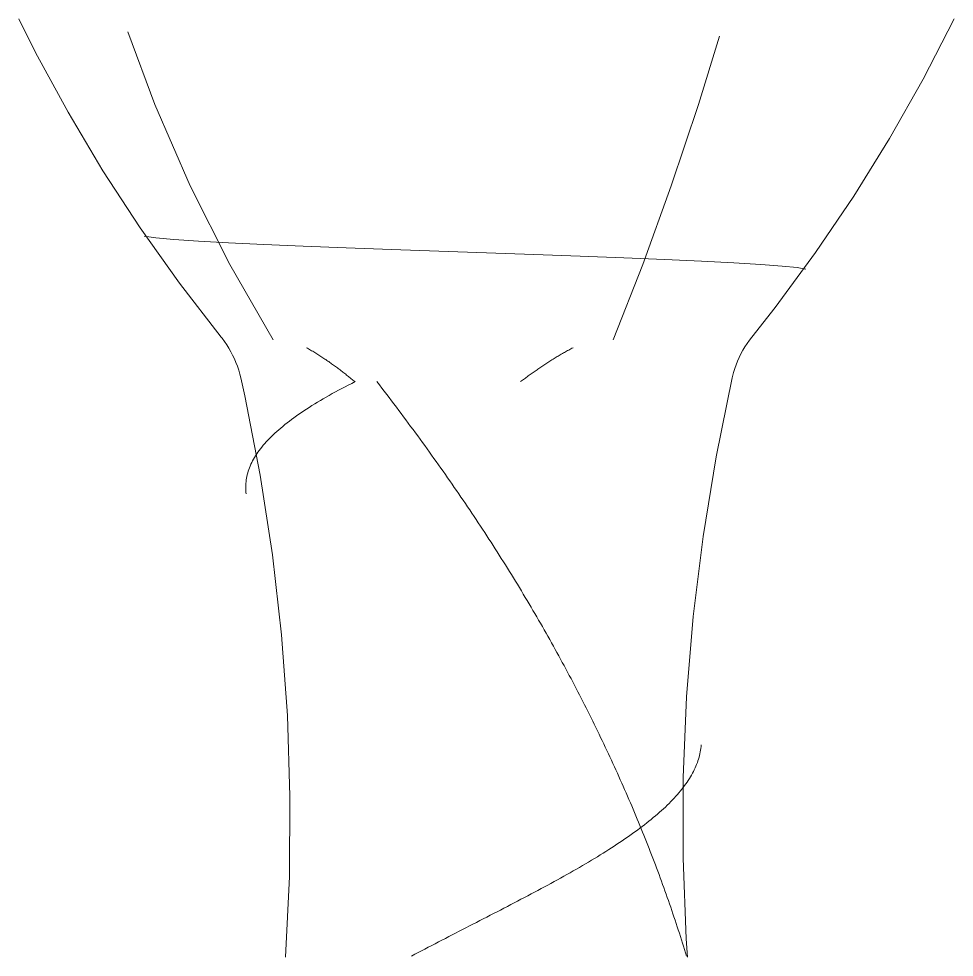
# Model space of a CAD drawing. Header units: inches. Extents: x 21386 to 98546, y -290 to 853.
# Drawn here: x 98527.69 to 98546.31, y 101.31 to 120 of the extents above; entities that cross this region are included whole.
import ezdxf

# ---------------------------------------------------------------- set-up
doc = ezdxf.new("R2010")
doc.units = ezdxf.units.IN
doc.header["$MEASUREMENT"] = 0
doc.layers.add('Q-SPCQ', color=91, linetype='Continuous', lineweight=13)

# ---------------------------------------------------------------- blocks, each defined once
blk = doc.blocks.new('FP_168-Building Section - East_West looking South')
at = {"layer": 'Q-SPCQ', "color": 8, "lineweight": 9, "flags": 128}
for points in [[(-24960.607, 101.312), (-24960.53, 102.917), (-24960.519, 104.523), (-24960.571, 106.128), (-24960.688, 107.73), (-24960.868, 109.325), (-24961.112, 110.913), (-24961.42, 112.489), (-24961.499, 112.849)], [(-24951.714, 112.849), (-24952.036, 111.275), (-24952.295, 109.69), (-24952.49, 108.096), (-24952.621, 106.496), (-24952.688, 104.891), (-24952.691, 103.285), (-24952.63, 101.68), (-24952.607, 101.312)]]:
    blk.add_lwpolyline(points, dxfattribs=at)
blk = doc.blocks.new('FP_169-Building Section - East_West looking South')
at = {"layer": 'Q-SPCQ', "color": 8, "lineweight": 9}
for p, q in [((-24959.357, 112.706), (-24959.422, 112.672)), ((-24959.29, 112.74), (-24959.357, 112.706)), ((-24959.223, 112.774), (-24959.29, 112.74)), ((-24958.787, 112.774), (-24958.738, 112.711)), ((-24958.738, 112.711), (-24958.69, 112.647)), ((-24959.737, 112.501), (-24959.797, 112.467)), ((-24959.676, 112.535), (-24959.737, 112.501)), ((-24959.614, 112.569), (-24959.676, 112.535)), ((-24959.551, 112.604), (-24959.614, 112.569)), ((-24959.487, 112.638), (-24959.551, 112.604)), ((-24959.422, 112.672), (-24959.487, 112.638)), ((-24958.69, 112.647), (-24958.641, 112.584)), ((-24958.641, 112.584), (-24958.593, 112.52)), ((-24958.593, 112.52), (-24958.545, 112.457)), ((-24960.027, 112.33), (-24960.082, 112.296)), ((-24959.971, 112.364), (-24960.027, 112.33)), ((-24959.914, 112.398), (-24959.971, 112.364)), ((-24959.856, 112.433), (-24959.914, 112.398)), ((-24959.797, 112.467), (-24959.856, 112.433)), ((-24958.545, 112.457), (-24958.497, 112.393)), ((-24958.497, 112.393), (-24958.449, 112.33)), ((-24958.449, 112.33), (-24958.401, 112.266)), ((-24960.292, 112.159), (-24960.342, 112.124)), ((-24960.241, 112.193), (-24960.292, 112.159)), ((-24960.189, 112.227), (-24960.241, 112.193)), ((-24960.136, 112.261), (-24960.189, 112.227)), ((-24960.082, 112.296), (-24960.136, 112.261)), ((-24958.401, 112.266), (-24958.353, 112.202)), ((-24958.353, 112.202), (-24958.305, 112.139)), ((-24958.305, 112.139), (-24958.258, 112.075)), ((-24960.575, 111.953), (-24960.619, 111.919)), ((-24960.531, 111.987), (-24960.575, 111.953)), ((-24960.485, 112.022), (-24960.531, 111.987)), ((-24960.439, 112.056), (-24960.485, 112.022)), ((-24960.391, 112.09), (-24960.439, 112.056)), ((-24960.342, 112.124), (-24960.391, 112.09)), ((-24958.258, 112.075), (-24958.21, 112.011)), ((-24958.21, 112.011), (-24958.163, 111.948)), ((-24958.163, 111.948), (-24958.116, 111.884)), ((-24960.781, 111.781), (-24960.818, 111.747)), ((-24960.742, 111.816), (-24960.781, 111.781)), ((-24960.702, 111.85), (-24960.742, 111.816)), ((-24960.661, 111.884), (-24960.702, 111.85)), ((-24960.619, 111.919), (-24960.661, 111.884)), ((-24958.116, 111.884), (-24958.069, 111.82)), ((-24958.069, 111.82), (-24958.022, 111.756)), ((-24958.022, 111.756), (-24957.975, 111.692)), ((-24960.99, 111.575), (-24961.02, 111.541)), ((-24960.958, 111.61), (-24960.99, 111.575)), ((-24960.925, 111.644), (-24960.958, 111.61)), ((-24960.89, 111.678), (-24960.925, 111.644)), ((-24960.855, 111.713), (-24960.89, 111.678)), ((-24960.818, 111.747), (-24960.855, 111.713)), ((-24957.975, 111.692), (-24957.929, 111.629)), ((-24957.929, 111.629), (-24957.882, 111.565)), ((-24957.882, 111.565), (-24957.836, 111.501)), ((-24961.131, 111.403), (-24961.156, 111.369)), ((-24961.105, 111.438), (-24961.131, 111.403)), ((-24961.078, 111.472), (-24961.105, 111.438)), ((-24961.05, 111.507), (-24961.078, 111.472)), ((-24961.02, 111.541), (-24961.05, 111.507)), ((-24957.836, 111.501), (-24957.79, 111.437)), ((-24957.79, 111.437), (-24957.744, 111.373)), ((-24961.262, 111.197), (-24961.28, 111.162)), ((-24961.243, 111.231), (-24961.262, 111.197)), ((-24961.223, 111.266), (-24961.243, 111.231)), ((-24961.202, 111.3), (-24961.223, 111.266)), ((-24961.18, 111.335), (-24961.202, 111.3)), ((-24961.156, 111.369), (-24961.18, 111.335)), ((-24957.744, 111.373), (-24957.698, 111.309)), ((-24957.698, 111.309), (-24957.652, 111.245)), ((-24957.652, 111.245), (-24957.606, 111.181)), ((-24961.338, 111.025), (-24961.35, 110.99)), ((-24961.325, 111.059), (-24961.338, 111.025)), ((-24961.311, 111.094), (-24961.325, 111.059)), ((-24961.296, 111.128), (-24961.311, 111.094)), ((-24961.28, 111.162), (-24961.296, 111.128)), ((-24957.606, 111.181), (-24957.561, 111.117)), ((-24957.561, 111.117), (-24957.516, 111.053)), ((-24957.516, 111.053), (-24957.47, 110.989)), ((-24961.39, 110.818), (-24961.394, 110.783)), ((-24961.384, 110.852), (-24961.39, 110.818)), ((-24961.377, 110.887), (-24961.384, 110.852)), ((-24961.369, 110.921), (-24961.377, 110.887)), ((-24961.36, 110.956), (-24961.369, 110.921)), ((-24961.35, 110.99), (-24961.36, 110.956)), ((-24957.47, 110.989), (-24957.425, 110.925)), ((-24957.425, 110.925), (-24957.38, 110.861)), ((-24957.38, 110.861), (-24957.336, 110.797)), ((-24961.399, 110.714), (-24961.4, 110.68)), ((-24961.4, 110.68), (-24961.4, 110.645)), ((-24961.4, 110.645), (-24961.398, 110.611)), ((-24961.397, 110.749), (-24961.399, 110.714)), ((-24961.394, 110.783), (-24961.397, 110.749)), ((-24957.336, 110.797), (-24957.291, 110.733)), ((-24957.291, 110.733), (-24957.247, 110.669)), ((-24957.247, 110.669), (-24957.202, 110.605)), ((-24961.398, 110.611), (-24961.395, 110.576)), ((-24961.395, 110.576), (-24961.391, 110.542)), ((-24957.202, 110.605), (-24957.158, 110.54)), ((-24957.158, 110.54), (-24957.114, 110.476)), ((-24957.114, 110.476), (-24957.071, 110.412)), ((-24957.071, 110.412), (-24957.027, 110.348)), ((-24957.027, 110.348), (-24956.984, 110.284)), ((-24956.984, 110.284), (-24956.94, 110.219)), ((-24956.94, 110.219), (-24956.897, 110.155)), ((-24956.897, 110.155), (-24956.854, 110.091)), ((-24956.854, 110.091), (-24956.811, 110.027)), ((-24956.811, 110.027), (-24956.769, 109.962)), ((-24956.769, 109.962), (-24956.726, 109.898)), ((-24956.726, 109.898), (-24956.684, 109.834)), ((-24956.684, 109.834), (-24956.642, 109.769)), ((-24956.642, 109.769), (-24956.6, 109.705)), ((-24956.6, 109.705), (-24956.558, 109.64)), ((-24956.558, 109.64), (-24956.516, 109.576)), ((-24956.516, 109.576), (-24956.475, 109.512)), ((-24956.475, 109.512), (-24956.433, 109.447)), ((-24956.433, 109.447), (-24956.392, 109.383)), ((-24956.392, 109.383), (-24956.351, 109.318)), ((-24956.351, 109.318), (-24956.311, 109.254)), ((-24956.311, 109.254), (-24956.27, 109.189)), ((-24956.27, 109.189), (-24956.229, 109.125)), ((-24956.229, 109.125), (-24956.189, 109.06)), ((-24956.189, 109.06), (-24956.149, 108.996)), ((-24956.149, 108.996), (-24956.109, 108.931)), ((-24956.109, 108.931), (-24956.069, 108.867)), ((-24956.069, 108.867), (-24956.03, 108.802)), ((-24956.03, 108.802), (-24955.99, 108.738)), ((-24955.99, 108.738), (-24955.951, 108.673)), ((-24955.951, 108.673), (-24955.912, 108.608)), ((-24955.912, 108.608), (-24955.873, 108.544)), ((-24955.873, 108.544), (-24955.834, 108.479)), ((-24955.834, 108.479), (-24955.796, 108.414)), ((-24955.796, 108.414), (-24955.757, 108.35)), ((-24955.757, 108.35), (-24955.719, 108.285)), ((-24955.719, 108.285), (-24955.681, 108.22)), ((-24955.681, 108.22), (-24955.643, 108.156)), ((-24955.643, 108.156), (-24955.606, 108.091)), ((-24955.606, 108.091), (-24955.568, 108.026)), ((-24955.568, 108.026), (-24955.531, 107.962)), ((-24955.531, 107.962), (-24955.494, 107.897)), ((-24955.494, 107.897), (-24955.457, 107.832)), ((-24955.457, 107.832), (-24955.42, 107.767)), ((-24955.42, 107.767), (-24955.383, 107.703)), ((-24955.383, 107.703), (-24955.347, 107.638)), ((-24955.347, 107.638), (-24955.31, 107.573)), ((-24955.31, 107.573), (-24955.274, 107.508)), ((-24955.274, 107.508), (-24955.238, 107.443)), ((-24955.238, 107.443), (-24955.203, 107.379)), ((-24955.203, 107.379), (-24955.167, 107.314)), ((-24955.167, 107.314), (-24955.132, 107.249)), ((-24955.132, 107.249), (-24955.096, 107.184)), ((-24955.096, 107.184), (-24955.061, 107.119)), ((-24955.061, 107.119), (-24955.026, 107.054)), ((-24955.026, 107.054), (-24954.992, 106.99)), ((-24954.992, 106.99), (-24954.957, 106.925)), ((-24954.957, 106.925), (-24954.923, 106.86)), ((-24954.923, 106.86), (-24954.888, 106.795)), ((-24954.888, 106.795), (-24954.854, 106.73)), ((-24954.854, 106.73), (-24954.821, 106.665)), ((-24954.821, 106.665), (-24954.787, 106.6)), ((-24954.787, 106.6), (-24954.753, 106.535)), ((-24954.753, 106.535), (-24954.72, 106.47)), ((-24954.72, 106.47), (-24954.687, 106.406)), ((-24954.687, 106.406), (-24954.654, 106.341)), ((-24954.654, 106.341), (-24954.621, 106.276)), ((-24954.621, 106.276), (-24954.588, 106.211)), ((-24954.588, 106.211), (-24954.556, 106.146)), ((-24954.556, 106.146), (-24954.523, 106.081)), ((-24954.523, 106.081), (-24954.491, 106.016)), ((-24954.491, 106.016), (-24954.459, 105.951)), ((-24954.459, 105.951), (-24954.427, 105.886)), ((-24954.427, 105.886), (-24954.396, 105.821)), ((-24954.396, 105.821), (-24954.364, 105.756)), ((-24954.364, 105.756), (-24954.333, 105.691)), ((-24954.333, 105.691), (-24954.302, 105.626)), ((-24954.302, 105.626), (-24954.271, 105.561)), ((-24954.271, 105.561), (-24954.24, 105.496)), ((-24954.24, 105.496), (-24954.21, 105.431)), ((-24954.21, 105.431), (-24954.179, 105.366)), ((-24952.349, 105.401), (-24952.356, 105.365)), ((-24952.343, 105.436), (-24952.349, 105.401)), ((-24952.338, 105.471), (-24952.343, 105.436)), ((-24952.334, 105.507), (-24952.338, 105.471)), ((-24952.331, 105.542), (-24952.334, 105.507)), ((-24954.179, 105.366), (-24954.149, 105.301)), ((-24954.149, 105.301), (-24954.119, 105.236)), ((-24954.119, 105.236), (-24954.089, 105.171)), ((-24952.396, 105.224), (-24952.408, 105.189)), ((-24952.384, 105.259), (-24952.396, 105.224)), ((-24952.374, 105.295), (-24952.384, 105.259)), ((-24952.365, 105.33), (-24952.374, 105.295)), ((-24952.356, 105.365), (-24952.365, 105.33)), ((-24954.089, 105.171), (-24954.059, 105.106)), ((-24954.059, 105.106), (-24954.029, 105.041)), ((-24954.029, 105.041), (-24954, 104.976)), ((-24952.469, 105.047), (-24952.486, 105.012)), ((-24952.452, 105.083), (-24952.469, 105.047)), ((-24952.436, 105.118), (-24952.452, 105.083)), ((-24952.422, 105.153), (-24952.436, 105.118)), ((-24952.408, 105.189), (-24952.422, 105.153)), ((-24954, 104.976), (-24953.971, 104.911)), ((-24953.971, 104.911), (-24953.942, 104.846)), ((-24953.942, 104.846), (-24953.913, 104.781)), ((-24952.567, 104.87), (-24952.59, 104.835)), ((-24952.545, 104.906), (-24952.567, 104.87)), ((-24952.525, 104.941), (-24952.545, 104.906)), ((-24952.505, 104.976), (-24952.525, 104.941)), ((-24952.486, 105.012), (-24952.505, 104.976)), ((-24953.913, 104.781), (-24953.884, 104.716)), ((-24953.884, 104.716), (-24953.855, 104.651)), ((-24953.855, 104.651), (-24953.827, 104.586)), ((-24952.718, 104.658), (-24952.746, 104.623)), ((-24952.69, 104.694), (-24952.718, 104.658)), ((-24952.664, 104.729), (-24952.69, 104.694)), ((-24952.638, 104.764), (-24952.664, 104.729)), ((-24952.613, 104.8), (-24952.638, 104.764)), ((-24952.59, 104.835), (-24952.613, 104.8)), ((-24953.827, 104.586), (-24953.799, 104.521)), ((-24953.799, 104.521), (-24953.77, 104.456)), ((-24952.87, 104.481), (-24952.903, 104.446)), ((-24952.838, 104.517), (-24952.87, 104.481)), ((-24952.806, 104.552), (-24952.838, 104.517)), ((-24952.776, 104.587), (-24952.806, 104.552)), ((-24952.746, 104.623), (-24952.776, 104.587)), ((-24953.77, 104.456), (-24953.742, 104.39)), ((-24953.742, 104.39), (-24953.715, 104.325)), ((-24953.715, 104.325), (-24953.687, 104.26)), ((-24953.045, 104.304), (-24953.083, 104.269)), ((-24953.008, 104.34), (-24953.045, 104.304)), ((-24952.972, 104.375), (-24953.008, 104.34)), ((-24952.937, 104.411), (-24952.972, 104.375)), ((-24952.903, 104.446), (-24952.937, 104.411)), ((-24953.687, 104.26), (-24953.66, 104.195)), ((-24953.66, 104.195), (-24953.632, 104.13)), ((-24953.632, 104.13), (-24953.605, 104.065)), ((-24953.285, 104.092), (-24953.327, 104.057)), ((-24953.243, 104.128), (-24953.285, 104.092)), ((-24953.201, 104.163), (-24953.243, 104.128)), ((-24953.161, 104.198), (-24953.201, 104.163)), ((-24953.122, 104.234), (-24953.161, 104.198)), ((-24953.083, 104.269), (-24953.122, 104.234)), ((-24953.605, 104.065), (-24953.578, 104)), ((-24953.578, 104), (-24953.552, 103.935)), ((-24953.507, 103.915), (-24953.554, 103.88)), ((-24953.552, 103.935), (-24953.525, 103.87)), ((-24953.461, 103.951), (-24953.507, 103.915)), ((-24953.416, 103.986), (-24953.461, 103.951)), ((-24953.371, 104.022), (-24953.416, 103.986)), ((-24953.327, 104.057), (-24953.371, 104.022)), ((-24953.749, 103.739), (-24953.799, 103.703)), ((-24953.699, 103.774), (-24953.749, 103.739)), ((-24953.65, 103.809), (-24953.699, 103.774)), ((-24953.601, 103.845), (-24953.65, 103.809)), ((-24953.554, 103.88), (-24953.601, 103.845)), ((-24953.525, 103.87), (-24953.499, 103.805)), ((-24953.499, 103.805), (-24953.473, 103.74)), ((-24953.473, 103.74), (-24953.446, 103.675)), ((-24954.008, 103.562), (-24954.062, 103.526)), ((-24953.955, 103.597), (-24954.008, 103.562)), ((-24953.902, 103.632), (-24953.955, 103.597)), ((-24953.85, 103.668), (-24953.902, 103.632)), ((-24953.799, 103.703), (-24953.85, 103.668)), ((-24953.446, 103.675), (-24953.421, 103.61)), ((-24953.421, 103.61), (-24953.395, 103.545)), ((-24953.395, 103.545), (-24953.369, 103.48)), ((-24954.341, 103.349), (-24954.399, 103.314)), ((-24954.284, 103.385), (-24954.341, 103.349)), ((-24954.228, 103.42), (-24954.284, 103.385)), ((-24954.172, 103.456), (-24954.228, 103.42)), ((-24954.117, 103.491), (-24954.172, 103.456)), ((-24954.062, 103.526), (-24954.117, 103.491)), ((-24953.369, 103.48), (-24953.344, 103.415)), ((-24953.344, 103.415), (-24953.319, 103.35)), ((-24953.319, 103.35), (-24953.294, 103.285)), ((-24954.635, 103.173), (-24954.695, 103.137)), ((-24954.575, 103.208), (-24954.635, 103.173)), ((-24954.516, 103.243), (-24954.575, 103.208)), ((-24954.457, 103.279), (-24954.516, 103.243)), ((-24954.399, 103.314), (-24954.457, 103.279)), ((-24953.294, 103.285), (-24953.269, 103.22)), ((-24953.269, 103.22), (-24953.244, 103.155)), ((-24954.941, 102.996), (-24955.004, 102.96)), ((-24954.879, 103.031), (-24954.941, 102.996)), ((-24954.817, 103.067), (-24954.879, 103.031)), ((-24954.756, 103.102), (-24954.817, 103.067)), ((-24954.695, 103.137), (-24954.756, 103.102)), ((-24953.244, 103.155), (-24953.22, 103.09)), ((-24953.22, 103.09), (-24953.195, 103.025)), ((-24953.195, 103.025), (-24953.171, 102.96)), ((-24955.323, 102.784), (-24955.388, 102.748)), ((-24955.258, 102.819), (-24955.323, 102.784)), ((-24955.194, 102.854), (-24955.258, 102.819)), ((-24955.13, 102.89), (-24955.194, 102.854)), ((-24955.067, 102.925), (-24955.13, 102.89)), ((-24955.004, 102.96), (-24955.067, 102.925)), ((-24953.171, 102.96), (-24953.147, 102.895)), ((-24953.147, 102.895), (-24953.123, 102.829)), ((-24953.123, 102.829), (-24953.1, 102.764)), ((-24955.651, 102.607), (-24955.718, 102.572)), ((-24955.585, 102.642), (-24955.651, 102.607)), ((-24955.519, 102.678), (-24955.585, 102.642)), ((-24955.453, 102.713), (-24955.519, 102.678)), ((-24955.388, 102.748), (-24955.453, 102.713)), ((-24953.1, 102.764), (-24953.076, 102.699)), ((-24953.076, 102.699), (-24953.053, 102.634)), ((-24953.053, 102.634), (-24953.03, 102.569)), ((-24955.986, 102.43), (-24956.054, 102.395)), ((-24955.919, 102.466), (-24955.986, 102.43)), ((-24955.852, 102.501), (-24955.919, 102.466)), ((-24955.785, 102.536), (-24955.852, 102.501)), ((-24955.718, 102.572), (-24955.785, 102.536)), ((-24953.03, 102.569), (-24953.007, 102.504)), ((-24953.007, 102.504), (-24952.984, 102.439)), ((-24952.984, 102.439), (-24952.961, 102.374)), ((-24956.327, 102.253), (-24956.395, 102.218)), ((-24956.258, 102.289), (-24956.327, 102.253)), ((-24956.19, 102.324), (-24956.258, 102.289)), ((-24956.122, 102.36), (-24956.19, 102.324)), ((-24956.054, 102.395), (-24956.122, 102.36)), ((-24952.961, 102.374), (-24952.939, 102.309)), ((-24952.939, 102.309), (-24952.917, 102.244)), ((-24952.917, 102.244), (-24952.895, 102.179)), ((-24956.739, 102.041), (-24956.807, 102.006)), ((-24956.67, 102.077), (-24956.739, 102.041)), ((-24956.601, 102.112), (-24956.67, 102.077)), ((-24956.532, 102.147), (-24956.601, 102.112)), ((-24956.464, 102.183), (-24956.532, 102.147)), ((-24956.395, 102.218), (-24956.464, 102.183)), ((-24952.895, 102.179), (-24952.873, 102.115)), ((-24952.873, 102.115), (-24952.851, 102.05)), ((-24952.851, 102.05), (-24952.83, 101.985)), ((-24957.083, 101.865), (-24957.151, 101.83)), ((-24957.014, 101.9), (-24957.083, 101.865)), ((-24956.945, 101.936), (-24957.014, 101.9)), ((-24956.876, 101.971), (-24956.945, 101.936)), ((-24956.807, 102.006), (-24956.876, 101.971)), ((-24952.83, 101.985), (-24952.808, 101.92)), ((-24952.808, 101.92), (-24952.787, 101.855)), ((-24952.787, 101.855), (-24952.766, 101.79)), ((-24957.425, 101.688), (-24957.493, 101.653)), ((-24957.357, 101.724), (-24957.425, 101.688)), ((-24957.288, 101.759), (-24957.357, 101.724)), ((-24957.22, 101.794), (-24957.288, 101.759)), ((-24957.151, 101.83), (-24957.22, 101.794)), ((-24952.766, 101.79), (-24952.746, 101.725)), ((-24952.746, 101.725), (-24952.725, 101.66)), ((-24957.832, 101.476), (-24957.899, 101.441)), ((-24957.764, 101.512), (-24957.832, 101.476)), ((-24957.697, 101.547), (-24957.764, 101.512)), ((-24957.629, 101.582), (-24957.697, 101.547)), ((-24957.561, 101.618), (-24957.629, 101.582)), ((-24957.493, 101.653), (-24957.561, 101.618)), ((-24952.725, 101.66), (-24952.705, 101.595)), ((-24952.705, 101.595), (-24952.685, 101.53)), ((-24952.685, 101.53), (-24952.665, 101.465)), ((-24958.032, 101.371), (-24958.098, 101.335)), ((-24957.965, 101.406), (-24958.032, 101.371)), ((-24957.899, 101.441), (-24957.965, 101.406)), ((-24952.665, 101.465), (-24952.645, 101.4)), ((-24952.645, 101.4), (-24952.625, 101.335))]:
    blk.add_line(p, q, dxfattribs=at)
blk = doc.blocks.new('FP_170-Building Section - East_West looking South')
at = {"layer": 'Q-SPCQ', "color": 8, "lineweight": 9, "flags": 128}
for points in [[(-24961.891, 113.662), (-24962.719, 114.735), (-24963.503, 115.84), (-24964.242, 116.975), (-24964.936, 118.139), (-24965.582, 119.33), (-24965.919, 120)], [(-24947.294, 120), (-24947.914, 118.795), (-24948.581, 117.616), (-24949.295, 116.465), (-24950.054, 115.343), (-24950.858, 114.252), (-24951.322, 113.662)]]:
    blk.add_lwpolyline(points, dxfattribs=at)
blk = doc.blocks.new('FP_171-Building Section - East_West looking South')
at = {"layer": 'Q-SPCQ', "color": 8, "lineweight": 9}
for p, q in [((-24963.75, 119.741), (-24963.21, 118.291)), ((-24951.97, 119.655), (-24952.387, 118.291)), ((-24963.21, 118.291), (-24962.505, 116.672)), ((-24952.387, 118.291), (-24952.928, 116.672)), ((-24962.505, 116.672), (-24961.718, 115.109)), ((-24952.928, 116.672), (-24953.496, 115.109)), ((-24963.192, 115.636), (-24963.423, 115.669)), ((-24962.829, 115.602), (-24963.192, 115.636)), ((-24962.342, 115.569), (-24962.829, 115.602)), ((-24961.742, 115.536), (-24962.342, 115.569)), ((-24961.041, 115.503), (-24961.742, 115.536)), ((-24960.255, 115.47), (-24961.041, 115.503)), ((-24959.401, 115.437), (-24960.255, 115.47)), ((-24958.495, 115.404), (-24959.401, 115.437)), ((-24957.557, 115.371), (-24958.495, 115.404)), ((-24956.607, 115.339), (-24957.557, 115.371)), ((-24955.662, 115.306), (-24956.607, 115.339)), ((-24954.744, 115.273), (-24955.662, 115.306)), ((-24953.87, 115.24), (-24954.744, 115.273)), ((-24953.058, 115.207), (-24953.87, 115.24)), ((-24952.323, 115.174), (-24953.058, 115.207)), ((-24951.681, 115.142), (-24952.323, 115.174)), ((-24951.143, 115.109), (-24951.681, 115.142)), ((-24961.718, 115.109), (-24960.852, 113.607)), ((-24953.496, 115.109), (-24954.087, 113.607)), ((-24950.721, 115.076), (-24951.143, 115.109)), ((-24950.421, 115.044), (-24950.721, 115.076)), ((-24950.248, 115.011), (-24950.421, 115.044))]:
    blk.add_line(p, q, dxfattribs=at)
blk = doc.blocks.new('FP_172-Building Section - East_West looking South')
at = {"layer": 'Q-SPCQ', "color": 8, "lineweight": 9, "flags": 128}
for points in [[(-24961.499, 112.849), (-24961.518, 112.926), (-24961.54, 113.003), (-24961.566, 113.079), (-24961.594, 113.154), (-24961.625, 113.228), (-24961.66, 113.3), (-24961.697, 113.371), (-24961.737, 113.44), (-24961.779, 113.508), (-24961.824, 113.574), (-24961.872, 113.638), (-24961.891, 113.662)], [(-24951.322, 113.662), (-24951.371, 113.599), (-24951.417, 113.533), (-24951.46, 113.466), (-24951.501, 113.398), (-24951.54, 113.327), (-24951.575, 113.256), (-24951.607, 113.182), (-24951.637, 113.108), (-24951.663, 113.033), (-24951.687, 112.956), (-24951.707, 112.879), (-24951.714, 112.849)]]:
    blk.add_lwpolyline(points, dxfattribs=at)
blk = doc.blocks.new('FP_173-Building Section - East_West looking South')
at = {"layer": 'Q-SPCQ', "color": 8, "lineweight": 9}
for p, q in [((-24960.191, 113.45), (-24960.17, 113.438)), ((-24960.17, 113.438), (-24960.149, 113.426)), ((-24954.904, 113.439), (-24954.925, 113.427)), ((-24954.882, 113.45), (-24954.904, 113.439)), ((-24960.149, 113.426), (-24960.128, 113.414)), ((-24960.128, 113.414), (-24960.107, 113.402)), ((-24960.107, 113.402), (-24960.087, 113.39)), ((-24960.087, 113.39), (-24960.066, 113.378)), ((-24960.066, 113.378), (-24960.045, 113.366)), ((-24960.045, 113.366), (-24960.025, 113.353)), ((-24960.025, 113.353), (-24960.005, 113.341)), ((-24960.005, 113.341), (-24959.984, 113.328)), ((-24959.984, 113.328), (-24959.964, 113.315)), ((-24959.964, 113.315), (-24959.944, 113.303)), ((-24959.944, 113.303), (-24959.924, 113.29)), ((-24959.924, 113.29), (-24959.904, 113.277)), ((-24959.904, 113.277), (-24959.884, 113.264)), ((-24959.884, 113.264), (-24959.864, 113.251)), ((-24959.864, 113.251), (-24959.844, 113.238)), ((-24955.24, 113.247), (-24955.261, 113.234)), ((-24955.22, 113.259), (-24955.24, 113.247)), ((-24955.199, 113.272), (-24955.22, 113.259)), ((-24955.178, 113.284), (-24955.199, 113.272)), ((-24955.158, 113.296), (-24955.178, 113.284)), ((-24955.137, 113.309), (-24955.158, 113.296)), ((-24955.116, 113.321), (-24955.137, 113.309)), ((-24955.095, 113.333), (-24955.116, 113.321)), ((-24955.074, 113.345), (-24955.095, 113.333)), ((-24955.053, 113.357), (-24955.074, 113.345)), ((-24955.032, 113.369), (-24955.053, 113.357)), ((-24955.011, 113.381), (-24955.032, 113.369)), ((-24954.99, 113.393), (-24955.011, 113.381)), ((-24954.968, 113.404), (-24954.99, 113.393)), ((-24954.947, 113.416), (-24954.968, 113.404)), ((-24954.925, 113.427), (-24954.947, 113.416)), ((-24959.844, 113.238), (-24959.824, 113.225)), ((-24959.824, 113.225), (-24959.805, 113.212)), ((-24959.805, 113.212), (-24959.785, 113.198)), ((-24959.785, 113.198), (-24959.766, 113.185)), ((-24959.766, 113.185), (-24959.746, 113.172)), ((-24959.746, 113.172), (-24959.727, 113.158)), ((-24959.727, 113.158), (-24959.708, 113.145)), ((-24959.708, 113.145), (-24959.689, 113.131)), ((-24959.689, 113.131), (-24959.669, 113.117)), ((-24959.669, 113.117), (-24959.65, 113.104)), ((-24959.65, 113.104), (-24959.631, 113.09)), ((-24959.631, 113.09), (-24959.612, 113.076)), ((-24959.612, 113.076), (-24959.594, 113.062)), ((-24959.594, 113.062), (-24959.575, 113.048)), ((-24955.522, 113.065), (-24955.542, 113.051)), ((-24955.502, 113.078), (-24955.522, 113.065)), ((-24955.482, 113.091), (-24955.502, 113.078)), ((-24955.462, 113.105), (-24955.482, 113.091)), ((-24955.442, 113.118), (-24955.462, 113.105)), ((-24955.423, 113.131), (-24955.442, 113.118)), ((-24955.402, 113.144), (-24955.423, 113.131)), ((-24955.382, 113.157), (-24955.402, 113.144)), ((-24955.362, 113.17), (-24955.382, 113.157)), ((-24955.342, 113.183), (-24955.362, 113.17)), ((-24955.322, 113.196), (-24955.342, 113.183)), ((-24955.302, 113.209), (-24955.322, 113.196)), ((-24955.281, 113.221), (-24955.302, 113.209)), ((-24955.261, 113.234), (-24955.281, 113.221)), ((-24959.575, 113.048), (-24959.556, 113.034)), ((-24959.556, 113.034), (-24959.537, 113.02)), ((-24959.537, 113.02), (-24959.519, 113.006)), ((-24959.519, 113.006), (-24959.5, 112.992)), ((-24959.5, 112.992), (-24959.482, 112.978)), ((-24959.482, 112.978), (-24959.464, 112.963)), ((-24959.464, 112.963), (-24959.445, 112.949)), ((-24959.445, 112.949), (-24959.427, 112.935)), ((-24959.427, 112.935), (-24959.409, 112.92)), ((-24959.409, 112.92), (-24959.391, 112.906)), ((-24959.391, 112.906), (-24959.373, 112.891)), ((-24959.373, 112.891), (-24959.355, 112.877)), ((-24959.355, 112.877), (-24959.337, 112.862)), ((-24955.794, 112.873), (-24955.813, 112.859)), ((-24955.774, 112.887), (-24955.794, 112.873)), ((-24955.755, 112.901), (-24955.774, 112.887)), ((-24955.736, 112.915), (-24955.755, 112.901)), ((-24955.717, 112.929), (-24955.736, 112.915)), ((-24955.697, 112.942), (-24955.717, 112.929)), ((-24955.678, 112.956), (-24955.697, 112.942)), ((-24955.659, 112.97), (-24955.678, 112.956)), ((-24955.639, 112.984), (-24955.659, 112.97)), ((-24955.62, 112.997), (-24955.639, 112.984)), ((-24955.6, 113.011), (-24955.62, 112.997)), ((-24955.581, 113.024), (-24955.6, 113.011)), ((-24955.561, 113.038), (-24955.581, 113.024)), ((-24955.542, 113.051), (-24955.561, 113.038)), ((-24959.337, 112.862), (-24959.319, 112.848)), ((-24959.319, 112.848), (-24959.301, 112.833)), ((-24959.301, 112.833), (-24959.283, 112.819)), ((-24959.283, 112.819), (-24959.265, 112.804)), ((-24959.265, 112.804), (-24959.248, 112.789)), ((-24959.248, 112.789), (-24959.23, 112.774)), ((-24955.908, 112.789), (-24955.926, 112.774)), ((-24955.889, 112.803), (-24955.908, 112.789)), ((-24955.87, 112.817), (-24955.889, 112.803)), ((-24955.851, 112.831), (-24955.87, 112.817)), ((-24955.832, 112.845), (-24955.851, 112.831)), ((-24955.813, 112.859), (-24955.832, 112.845))]:
    blk.add_line(p, q, dxfattribs=at)
blk = doc.blocks.new('Basketball_Backstop-Performance_Sports_Systems-3103-Ceiling_Hung - 27_-0_ to 27_-11 7_8_-706978-Building Section - East_West looking South')
at = {"layer": 'Q-SPCQ', "color": 8, "lineweight": 9}
for name in ['FP_170-Building Section - East_West looking South', 'FP_171-Building Section - East_West looking South', 'FP_172-Building Section - East_West looking South', 'FP_173-Building Section - East_West looking South', 'FP_168-Building Section - East_West looking South', 'FP_169-Building Section - East_West looking South']:
    blk.add_blockref(name, (61746.804, 0), dxfattribs=at)

msp = doc.modelspace()

# ---------------------------------------------------------------- block references
at = {"layer": 'Q-SPCQ', "color": 8, "lineweight": 9}
msp.add_blockref('Basketball_Backstop-Performance_Sports_Systems-3103-Ceiling_Hung - 27_-0_ to 27_-11 7_8_-706978-Building Section - East_West looking South', (61746.804, 0), dxfattribs=at)

doc.saveas('drawing.dxf')
